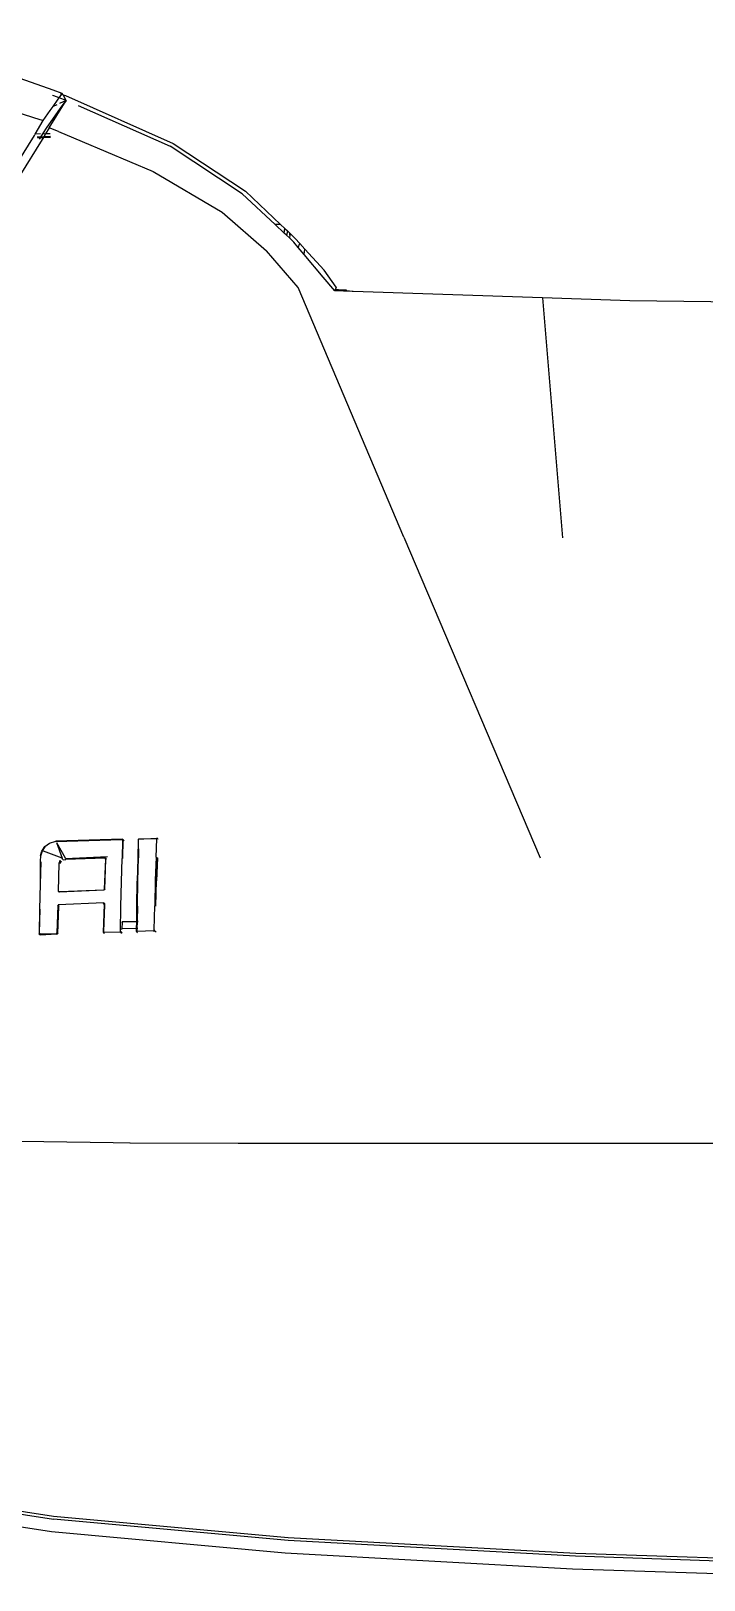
# Model space of a CAD drawing. Header units: metres. Extents: x 54.3 to 102.1, y 17 to 45.8.
# Drawn here: x 91.6958 to 91.8605, y 34.3407 to 34.7201 of the extents above; entities that cross this region are included whole.
import ezdxf

# ---------------------------------------------------------------- set-up
doc = ezdxf.new("R2010")
doc.units = ezdxf.units.M
doc.layers.add('Edges', color=7, linetype='Continuous')

# ---------------------------------------------------------------- blocks, each defined once
blk = doc.blocks.new('fr elevation')
for p, q in [((-3.22089, -1.72759), (-3.26226, -1.71313)), ((-3.25965, -1.72322), (-3.22568, -1.73432)), ((-3.22102, -1.72892), (-3.22106, -1.72892)), ((-3.22072, -1.72902), (-3.22102, -1.72892)), ((-3.21862, -1.72844), (-3.22089, -1.72759)), ((-3.22084, -1.7316), (-3.21963, -1.72986)), ((-3.21938, -1.72952), (-3.22072, -1.72902)), ((-3.21963, -1.72986), (-3.21938, -1.72952)), ((-3.21938, -1.72952), (-3.21875, -1.72863)), ((-3.21769, -1.73012), (-3.21938, -1.72952)), ((-3.21905, -1.72852), (-3.21875, -1.72863)), ((-3.21875, -1.72863), (-3.21862, -1.72844)), ((-3.21875, -1.72863), (-3.21845, -1.72873)), ((-3.21845, -1.72873), (-3.21862, -1.72844)), ((-3.21845, -1.72873), (-3.21786, -1.72894)), ((-3.21769, -1.73012), (-3.21845, -1.72873)), ((-3.21786, -1.72894), (-3.19146, -1.74071)), ((-3.22333, -1.73508), (-3.22156, -1.73264)), ((-3.22181, -1.73684), (-3.21769, -1.73012)), ((-3.22156, -1.73264), (-3.22084, -1.7316)), ((-3.22097, -1.73474), (-3.21904, -1.73205)), ((-3.22, -1.7312), (-3.22084, -1.7316)), ((-3.21769, -1.73012), (-3.21935, -1.7309)), ((-3.21769, -1.73012), (-3.21904, -1.73202)), ((-3.21904, -1.73205), (-3.21769, -1.73012)), ((-3.21475, -1.73137), (-3.19222, -1.74138)), ((-3.22568, -1.73432), (-3.22333, -1.73508)), ((-3.22524, -1.73837), (-3.22333, -1.73508)), ((-3.22338, -1.73836), (-3.22232, -1.73668)), ((-3.22181, -1.73684), (-3.22275, -1.73836)), ((-3.22232, -1.73668), (-3.22097, -1.73474)), ((-3.21954, -1.73777), (-3.22181, -1.73684)), ((-3.2615, -1.79663), (-3.22543, -1.73869)), ((-3.22358, -1.7397), (-3.25914, -1.79705)), ((-3.22543, -1.73869), (-3.22524, -1.73837)), ((-3.22393, -1.73836), (-3.22524, -1.73837)), ((-3.22408, -1.73912), (-3.22478, -1.73917)), ((-3.22466, -1.73926), (-3.22409, -1.73923)), ((-3.22417, -1.73953), (-3.22419, -1.7396)), ((-3.22414, -1.7395), (-3.22417, -1.73953)), ((-3.22412, -1.73955), (-3.22392, -1.73922)), ((-3.22392, -1.73922), (-3.22385, -1.73911)), ((-3.22392, -1.73922), (-3.22337, -1.7392)), ((-3.22385, -1.73911), (-3.22338, -1.73836)), ((-3.22332, -1.73908), (-3.22385, -1.73911)), ((-3.22326, -1.73919), (-3.22358, -1.7397)), ((-3.22302, -1.73836), (-3.22338, -1.73836)), ((-3.22319, -1.73907), (-3.22326, -1.73919)), ((-3.22326, -1.73919), (-3.22151, -1.73911)), ((-3.22275, -1.73836), (-3.22319, -1.73907)), ((-3.22153, -1.73897), (-3.22319, -1.73907)), ((-3.22161, -1.73835), (-3.22275, -1.73836)), ((-3.21954, -1.73777), (-3.19642, -1.74752)), ((-3.19146, -1.74071), (-3.1738, -1.7524)), ((-3.17456, -1.75299), (-3.19222, -1.74138)), ((-3.19642, -1.74752), (-3.17952, -1.75753)), ((-3.1738, -1.7524), (-3.16517, -1.76055)), ((-3.16651, -1.76055), (-3.17456, -1.75299)), ((-3.17952, -1.75753), (-3.16867, -1.76695)), ((-3.16517, -1.76055), (-3.16651, -1.76055)), ((-3.16429, -1.76263), (-3.16651, -1.76055)), ((-3.16517, -1.76055), (-3.16416, -1.76151)), ((-3.16429, -1.76263), (-3.16416, -1.76151)), ((-3.16373, -1.76316), (-3.16429, -1.76263)), ((-3.16416, -1.76151), (-3.16352, -1.76211)), ((-3.16363, -1.76291), (-3.16373, -1.76316)), ((-3.16304, -1.76381), (-3.16373, -1.76316)), ((-3.16352, -1.76211), (-3.16363, -1.76291)), ((-3.16352, -1.76211), (-3.16304, -1.76257)), ((-3.16304, -1.76257), (-3.16295, -1.76316)), ((-3.16304, -1.76257), (-3.16295, -1.76265)), ((-3.16295, -1.76316), (-3.16304, -1.76381)), ((-3.16195, -1.76484), (-3.16304, -1.76381)), ((-3.16295, -1.76316), (-3.16295, -1.76265)), ((-3.16295, -1.76265), (-3.16161, -1.76392)), ((-3.16161, -1.76392), (-3.16049, -1.76516)), ((-3.16085, -1.77594), (-3.16867, -1.76695)), ((-3.16088, -1.76612), (-3.16195, -1.76484)), ((-3.16088, -1.76612), (-3.16049, -1.76516)), ((-3.15941, -1.76789), (-3.16088, -1.76612)), ((-3.16049, -1.76516), (-3.15922, -1.76656)), ((-3.15941, -1.76789), (-3.15922, -1.76656)), ((-3.1548, -1.77342), (-3.15941, -1.76789)), ((-3.15922, -1.76656), (-3.15455, -1.77174)), ((-3.15194, -1.77678), (-3.1548, -1.77342)), ((-3.1516, -1.77586), (-3.15455, -1.77174)), ((-3.13504, -1.83707), (-3.16085, -1.77594)), ((-3.1516, -1.77586), (-3.15194, -1.77678)), ((-3.1477, -1.77692), (-3.15194, -1.77678)), ((-3.15169, -1.77645), (-3.14904, -1.77653)), ((-3.1477, -1.77692), (-3.15169, -1.77645)), ((-3.14751, -1.77692), (-3.1477, -1.77692)), ((-3.1474, -1.77695), (-3.14751, -1.77692)), ((-3.10106, -1.77851), (-3.1474, -1.77695)), ((-3.10106, -1.77851), (-3.09619, -1.83724)), ((-3.07971, -1.77922), (-3.10106, -1.77851)), ((-2.90122, -1.7813), (-3.07971, -1.77922)), ((-3.13504, -1.83707), (-3.10166, -1.9156)), ((-3.22291, -1.9129), (-3.22174, -1.91207)), ((-3.22174, -1.91207), (-3.22022, -1.91155)), ((-3.20386, -1.9111), (-3.22022, -1.91155)), ((-3.2202, -1.91161), (-3.20403, -1.91118)), ((-3.22003, -1.91185), (-3.21796, -1.91563)), ((-3.22003, -1.91185), (-3.21865, -1.91573)), ((-3.20386, -1.9111), (-3.20403, -1.91118)), ((-3.20385, -1.91125), (-3.20403, -1.91118)), ((-3.20385, -1.91125), (-3.20399, -1.91582)), ((-3.20386, -1.9111), (-3.20371, -1.91121)), ((-3.20374, -1.91121), (-3.20386, -1.9111)), ((-3.20371, -1.91121), (-3.20385, -1.91125)), ((-3.20383, -1.91583), (-3.2037, -1.91124)), ((-3.2037, -1.91119), (-3.20374, -1.91121)), ((-3.20371, -1.91121), (-3.2037, -1.91119)), ((-3.2037, -1.91124), (-3.20371, -1.91121)), ((-3.2037, -1.91119), (-3.2037, -1.91124)), ((-3.20363, -1.9113), (-3.2037, -1.91124)), ((-3.20359, -1.9114), (-3.20363, -1.9113)), ((-3.20348, -1.91151), (-3.20359, -1.9114)), ((-3.20002, -1.91117), (-3.20017, -1.91575)), ((-3.19995, -1.91103), (-3.20004, -1.91111)), ((-3.20002, -1.91117), (-3.20004, -1.91111)), ((-3.19992, -1.91108), (-3.20002, -1.91117)), ((-3.20002, -1.91117), (-3.19998, -1.91565)), ((-3.19995, -1.91103), (-3.19987, -1.91102)), ((-3.19992, -1.91108), (-3.19995, -1.91103)), ((-3.19987, -1.91102), (-3.19992, -1.91108)), ((-3.19987, -1.91102), (-3.19985, -1.911)), ((-3.19985, -1.911), (-3.1987, -1.91098)), ((-3.1987, -1.91098), (-3.19535, -1.91084)), ((-3.1987, -1.91098), (-3.19559, -1.91091)), ((-3.19564, -1.91547), (-3.19551, -1.91099)), ((-3.19535, -1.91084), (-3.19559, -1.91091)), ((-3.19551, -1.91099), (-3.19559, -1.91091)), ((-3.19529, -1.91095), (-3.19535, -1.91084)), ((-3.19527, -1.91101), (-3.19529, -1.91095)), ((-3.19527, -1.91101), (-3.19522, -1.91104)), ((-3.22396, -1.91505), (-3.22401, -1.91652)), ((-3.22396, -1.91505), (-3.22365, -1.91398)), ((-3.22386, -1.91511), (-3.22346, -1.91396)), ((-3.22365, -1.91398), (-3.22291, -1.9129)), ((-3.22346, -1.91396), (-3.22281, -1.91297)), ((-3.21865, -1.91573), (-3.2232, -1.91403)), ((-3.21855, -1.91597), (-3.21865, -1.91573)), ((-3.21788, -1.9158), (-3.21796, -1.91563)), ((-3.21788, -1.9158), (-3.20758, -1.91533)), ((-3.21788, -1.9158), (-3.20808, -1.91558)), ((-3.21788, -1.9158), (-3.2178, -1.91606)), ((-3.20818, -1.91576), (-3.2178, -1.91606)), ((-3.20818, -1.91576), (-3.20808, -1.91558)), ((-3.20818, -1.91576), (-3.20811, -1.91587)), ((-3.208, -1.91599), (-3.20811, -1.91587)), ((-3.20808, -1.91558), (-3.20799, -1.91574)), ((-3.20799, -1.91574), (-3.208, -1.91592)), ((-3.20412, -1.92148), (-3.20399, -1.91582)), ((-3.20017, -1.91575), (-3.2003, -1.92133)), ((-3.20012, -1.92131), (-3.19998, -1.91565)), ((-3.19564, -1.91547), (-3.19586, -1.92113)), ((-3.1954, -1.91557), (-3.19555, -1.92125)), ((-3.19533, -1.91568), (-3.19555, -1.92125)), ((-3.22401, -1.91652), (-3.22406, -1.9221)), ((-3.22396, -1.92216), (-3.22383, -1.91658)), ((-3.21958, -1.92387), (-3.21939, -1.91698)), ((-3.2194, -1.91632), (-3.21914, -1.91639)), ((-3.21939, -1.91698), (-3.21914, -1.91639)), ((-3.21898, -1.91648), (-3.21922, -1.91707)), ((-3.21898, -1.91648), (-3.21914, -1.91639)), ((-3.21898, -1.91648), (-3.21892, -1.9166)), ((-3.21884, -1.91669), (-3.21892, -1.9166)), ((-3.21855, -1.91597), (-3.21839, -1.91615)), ((-3.21839, -1.91615), (-3.2178, -1.91606)), ((-3.20827, -1.92331), (-3.208, -1.91599)), ((-3.20821, -1.92343), (-3.208, -1.91599)), ((-3.208, -1.91592), (-3.208, -1.91599)), ((-3.208, -1.91599), (-3.20793, -1.91603)), ((-3.20795, -1.91605), (-3.208, -1.91599)), ((-3.20787, -1.91612), (-3.20793, -1.91603)), ((-3.22406, -1.9221), (-3.22421, -1.9282)), ((-3.20827, -1.92331), (-3.20843, -1.92348)), ((-3.20821, -1.92343), (-3.20827, -1.92331)), ((-3.20817, -1.92346), (-3.20821, -1.92343)), ((-3.20427, -1.92758), (-3.20412, -1.92148)), ((-3.20036, -1.9276), (-3.2003, -1.92133)), ((-3.20018, -1.92749), (-3.20012, -1.92131)), ((-3.19586, -1.92113), (-3.196, -1.9274)), ((-3.19576, -1.9275), (-3.19555, -1.92125)), ((-3.21969, -1.92734), (-3.21961, -1.92717)), ((-3.20845, -1.92668), (-3.21961, -1.92717)), ((-3.21945, -1.92736), (-3.21961, -1.92717)), ((-3.21958, -1.92387), (-3.21951, -1.9238)), ((-3.21958, -1.92387), (-3.21949, -1.92404)), ((-3.21944, -1.92391), (-3.21951, -1.9238)), ((-3.21939, -1.92399), (-3.21949, -1.92404)), ((-3.21944, -1.92391), (-3.21939, -1.92399)), ((-3.21934, -1.92397), (-3.21939, -1.92399)), ((-3.21934, -1.92397), (-3.2193, -1.92397)), ((-3.2193, -1.92397), (-3.20843, -1.92348)), ((-3.20834, -1.92354), (-3.2193, -1.92397)), ((-3.20838, -1.92703), (-3.20863, -1.93384)), ((-3.20848, -1.92697), (-3.20855, -1.92686)), ((-3.20826, -1.92717), (-3.20854, -1.93366)), ((-3.20838, -1.92703), (-3.20848, -1.92697)), ((-3.20829, -1.92685), (-3.20845, -1.92668)), ((-3.20838, -1.92703), (-3.20829, -1.92685)), ((-3.20838, -1.92703), (-3.20831, -1.92706)), ((-3.20829, -1.92685), (-3.20831, -1.92706)), ((-3.20829, -1.9271), (-3.20831, -1.92706)), ((-3.20828, -1.92714), (-3.20829, -1.9271)), ((-3.20826, -1.92717), (-3.20828, -1.92714)), ((-3.22421, -1.9282), (-3.2243, -1.93427)), ((-3.22421, -1.93409), (-3.22403, -1.92819)), ((-3.21969, -1.92734), (-3.21995, -1.93399)), ((-3.21955, -1.92755), (-3.21979, -1.93418)), ((-3.21955, -1.92755), (-3.21954, -1.92744)), ((-3.21941, -1.92774), (-3.21955, -1.92755)), ((-3.21954, -1.92744), (-3.21945, -1.92736)), ((-3.21939, -1.92738), (-3.21945, -1.92736)), ((-3.20436, -1.93357), (-3.20427, -1.92758)), ((-3.20042, -1.93125), (-3.20036, -1.9276)), ((-3.20018, -1.92749), (-3.20029, -1.93125)), ((-3.1961, -1.93331), (-3.196, -1.9274)), ((-3.2243, -1.93427), (-3.22421, -1.93409)), ((-3.22424, -1.93439), (-3.2243, -1.93427)), ((-3.22417, -1.93447), (-3.22424, -1.93439)), ((-3.22424, -1.93439), (-3.22414, -1.93444)), ((-3.22404, -1.93425), (-3.22421, -1.93409)), ((-3.22407, -1.93446), (-3.22414, -1.93444)), ((-3.22407, -1.93446), (-3.21996, -1.93426)), ((-3.22403, -1.93453), (-3.22407, -1.93446)), ((-3.22404, -1.93425), (-3.22003, -1.93416)), ((-3.22401, -1.93457), (-3.22403, -1.93453)), ((-3.22003, -1.93416), (-3.21995, -1.93399)), ((-3.21996, -1.93426), (-3.22003, -1.93416)), ((-3.21996, -1.93426), (-3.21995, -1.93399)), ((-3.21979, -1.93418), (-3.21995, -1.93399)), ((-3.21979, -1.9345), (-3.21989, -1.93437)), ((-3.21973, -1.9342), (-3.21979, -1.93418)), ((-3.21965, -1.93434), (-3.21973, -1.9342)), ((-3.20854, -1.93366), (-3.20863, -1.93384)), ((-3.20863, -1.93384), (-3.20857, -1.93396)), ((-3.20848, -1.93409), (-3.20857, -1.93396)), ((-3.20857, -1.93396), (-3.20846, -1.93401)), ((-3.20854, -1.93366), (-3.20845, -1.93383)), ((-3.20846, -1.93401), (-3.2084, -1.93412)), ((-3.20845, -1.93383), (-3.20445, -1.93373)), ((-3.2083, -1.93425), (-3.2084, -1.93412)), ((-3.20445, -1.93373), (-3.20436, -1.93357)), ((-3.20445, -1.93373), (-3.20429, -1.93383)), ((-3.20436, -1.93357), (-3.20421, -1.93375)), ((-3.20429, -1.93383), (-3.20422, -1.93394)), ((-3.20409, -1.93417), (-3.20422, -1.93394)), ((-3.20421, -1.93375), (-3.20414, -1.93386)), ((-3.20396, -1.93404), (-3.20414, -1.93386)), ((-3.20403, -1.93318), (-3.20402, -1.933)), ((-3.20396, -1.93142), (-3.20402, -1.933)), ((-3.20045, -1.93298), (-3.20402, -1.933)), ((-3.20398, -1.93144), (-3.20396, -1.93135)), ((-3.20042, -1.93125), (-3.20396, -1.93135)), ((-3.20042, -1.93133), (-3.20396, -1.93142)), ((-3.20042, -1.93133), (-3.20396, -1.93135)), ((-3.20396, -1.93135), (-3.20396, -1.93142)), ((-3.20046, -1.93367), (-3.20045, -1.93298)), ((-3.20039, -1.93377), (-3.20046, -1.93367)), ((-3.20037, -1.93375), (-3.20046, -1.93367)), ((-3.20045, -1.93298), (-3.20042, -1.93133)), ((-3.20035, -1.93298), (-3.20045, -1.93298)), ((-3.20042, -1.93133), (-3.20042, -1.93125)), ((-3.20029, -1.93125), (-3.20042, -1.93125)), ((-3.2003, -1.93133), (-3.20042, -1.93133)), ((-3.20031, -1.93386), (-3.20039, -1.93377)), ((-3.20037, -1.93375), (-3.20031, -1.93386)), ((-3.20035, -1.93298), (-3.20036, -1.93348)), ((-3.20027, -1.93356), (-3.20036, -1.93348)), ((-3.2003, -1.93133), (-3.20035, -1.93298)), ((-3.2001, -1.93298), (-3.20035, -1.93298)), ((-3.20028, -1.93392), (-3.20031, -1.93386)), ((-3.20029, -1.93125), (-3.2003, -1.93133)), ((-3.20007, -1.93132), (-3.2003, -1.93133)), ((-3.20007, -1.93124), (-3.20029, -1.93125)), ((-3.20023, -1.93397), (-3.20028, -1.93392)), ((-3.20027, -1.93356), (-3.19619, -1.93347)), ((-3.2002, -1.93403), (-3.20023, -1.93397)), ((-3.1961, -1.93331), (-3.19619, -1.93347)), ((-3.19603, -1.93366), (-3.19619, -1.93347)), ((-3.19586, -1.93357), (-3.1961, -1.93331)), ((-3.19586, -1.93357), (-3.19603, -1.93366)), ((-3.19586, -1.93357), (-3.19579, -1.93367)), ((-3.19579, -1.93367), (-3.19568, -1.93382)), ((-3.20617, -1.98548), (-3.26511, -1.98455)), ((-3.20206, -1.98549), (-3.20617, -1.98548)), ((-3.20206, -1.98549), (-3.20211, -1.98535)), ((-3.17557, -1.98559), (-3.20206, -1.98549)), ((-2.46221, -1.98548), (-3.17557, -1.98559)), ((-3.26629, -2.06981), (-3.2208, -2.07687)), ((-3.26608, -2.07057), (-3.2208, -2.07763)), ((-3.22131, -2.08074), (-3.26621, -2.07376)), ((-3.2208, -2.07687), (-3.16329, -2.08209)), ((-3.16329, -2.08284), (-3.2208, -2.07763)), ((-3.16405, -2.08595), (-3.22131, -2.08074)), ((-3.16329, -2.08209), (-3.09291, -2.08595)), ((-3.09375, -2.08982), (-3.16405, -2.08595)), ((-3.093, -2.08671), (-3.16329, -2.08284)), ((-3.09291, -2.08595), (-3.01236, -2.08865)), ((-3.01304, -2.09251), (-3.09375, -2.08982)), ((-3.093, -2.08671), (-3.09297, -2.08671)), ((-3.01245, -2.0894), (-3.09297, -2.08671))]:
    blk.add_line(p, q)

msp = doc.modelspace()

# ---------------------------------------------------------------- block references
at = {"layer": 'Edges'}
msp.add_blockref('fr elevation', (94.92205, 36.43321), dxfattribs=at)

doc.saveas('drawing.dxf')
